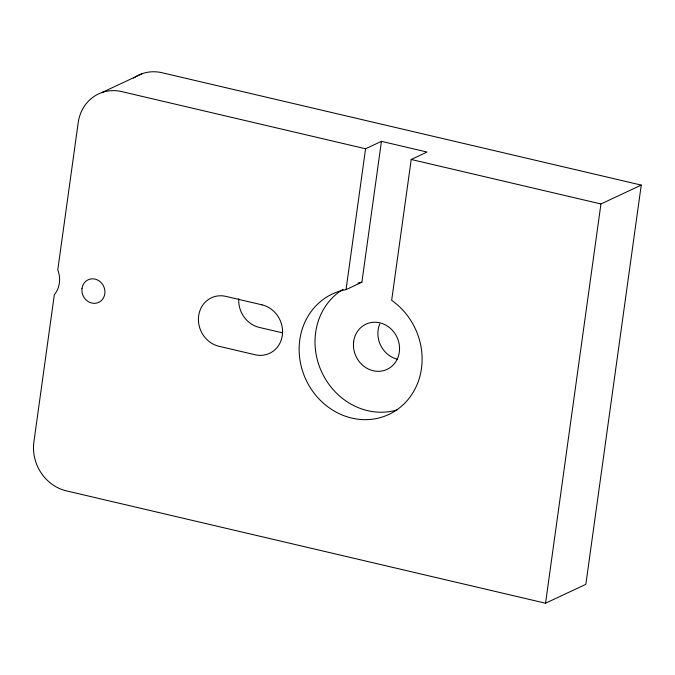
<?xml version="1.0" encoding="UTF-8"?>
<svg xmlns="http://www.w3.org/2000/svg" width="675" height="675" viewBox="0 0 675 675"><rect width="100%" height="100%" fill="white"/><g stroke="black" fill="none" stroke-linecap="round" stroke-linejoin="round"><path stroke-width="1.01" d="M346.03 289.642L365.572 148.77L381.442 141.345L427.073 152.044L411.21 159.477L391.66 300.341A66.521 60.328 64.9 0 1 403.625 404.3A66.521 60.328 64.9 0 1 306.872 381.611A66.521 60.328 64.9 0 1 346.03 289.642L361.893 282.209L381.442 141.345M545.543 603.214L600.944 203.96L641.25 185.085L585.849 584.339L545.543 603.214L66.378 490.86A41.58 37.707 64.9 0 1 33.885 442.015L54.321 294.747A24.95 22.621 64.9 0 0 57.772 269.89L78.207 122.622A41.58 37.707 64.9 0 1 121.778 91.614L365.572 148.77M102.018 92.5L142.324 73.626M641.25 185.085L162.084 72.74A41.58 37.707 64.9 0 0 133.574 78.123M411.21 159.477L600.944 203.96M282.352 332.817L259.267 327.409A25.988 23.566 64.9 0 1 238.773 298.755M397.001 409.944A66.521 60.328 64.9 0 1 321.317 371.166A66.521 60.328 64.9 0 1 343.119 289.297M357.952 283.07A66.521 60.328 64.9 0 1 361.893 282.209M397.609 359.286A24.95 22.621 64.9 0 1 379.755 323.966M262.018 304.847L225.889 296.376A25.988 23.566 64.9 0 0 198.661 315.757A25.988 23.566 64.9 0 0 218.962 346.283L255.091 354.755A25.988 23.566 64.9 0 0 282.319 335.374A25.988 23.566 64.9 0 0 262.018 304.847M82.004 288.402A12.471 11.315 64.9 0 0 97.672 302.788A12.471 11.315 64.9 0 0 100.558 282.04A12.471 11.315 64.9 0 0 82.004 288.402M353.675 341.423A24.95 22.621 64.9 0 0 385.028 370.195A24.95 22.621 64.9 0 0 390.783 328.708A24.95 22.621 64.9 0 0 353.675 341.423"/></g></svg>
